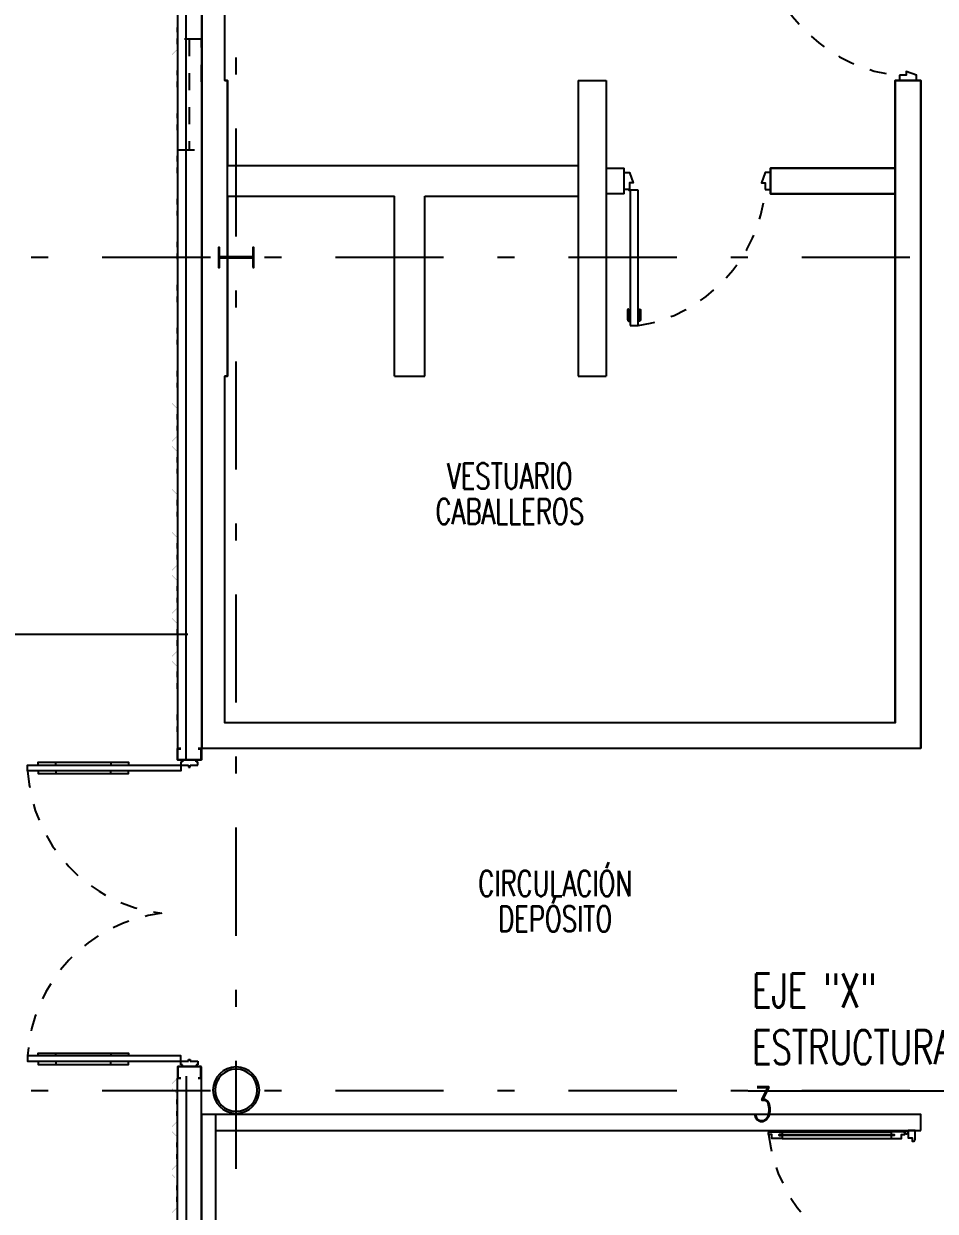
# Model space of a CAD drawing. Header units: millimetres. Extents: x -579 to 213, y -67 to 509.
# Drawn here: x -54.29 to -48.94, y 13.99 to 20.97 of the extents above; entities that cross this region are included whole.
import ezdxf
from ezdxf.enums import TextEntityAlignment as Align
from ezdxf.xclip import XClip

# ---------------------------------------------------------------- set-up
doc = ezdxf.new("R2010")
doc.units = ezdxf.units.MM
doc.header["$LTSCALE"] = 0.1
for name, pattern in [('X REF - ANELO INST bind$0$X REF - ANELO$0$DASHDOT2', [12.7, 6.35, -3.175, 0, -3.175]), ('X REF - ANELO INST bind$0$X REF - ANELO$0$DASHED', [0.75, 0.5, -0.25]), ('X REF - ANELO INST bind$0$X REF - ANELO$0$DASHED2', [0.375, 0.25, -0.125])]:
    doc.linetypes.add(name, pattern=pattern)
for name, color, linetype in [('00 - EJE-DIST -X-  MUROS', 92, 'Continuous'), ('X REF - ANELO INST bind$0$X REF - ANELO EXT$0$A-CORDONES', 8, 'Continuous'), ('X REF - ANELO INST bind$0$X REF - ANELO$0$A-CHAPA TRAPEZOIDAL', 8, 'Continuous'), ('X REF - ANELO INST bind$0$X REF - ANELO$0$A-LADRILLO HUECO 12', 7, 'Continuous'), ('X REF - ANELO INST bind$0$X REF - ANELO$0$A-TABIQUE PRY', 7, 'Continuous'), ('X REF - ANELO INST bind$0$X REF - ANELO$0$C-ALUMINIO', 8, 'Continuous'), ('X REF - ANELO INST bind$0$X REF - ANELO$0$C-MADERA', 8, 'Continuous'), ('X REF - ANELO INST bind$0$X REF - ANELO$0$C-METALICA', 8, 'Continuous'), ('X REF - ANELO INST bind$0$X REF - ANELO$0$MET-COLUMNA METALICA', 7, 'Continuous'), ('X REF - ANELO INST bind$0$X REF - ANELO$0$MET-CORREAS DE CV', 7, 'Continuous'), ('X REF - ANELO INST bind$0$X REF - ANELO$0$MET-EJE CABRIADAS', 8, 'X REF - ANELO INST bind$0$X REF - ANELO$0$DASHDOT2'), ('X REF - ANELO INST bind$0$X REF - ANELO$0$MET-LANA VIDRIO', 8, 'Continuous'), ('X REF - ANELO INST bind$0$X REF - ANELO$0$R-NOMBRE LOCAL', 7, 'Continuous')]:
    doc.layers.add(name, color=color, linetype=linetype)
doc.styles.get("Standard").update_dxf_attribs({"font": 'arial.ttf'})
doc.styles.add('X REF - ANELO INST bind$0$X REF - ANELO$0$VAUX', font='romans.shx', dxfattribs={"width": 0.85})
doc.linetypes.add('X REF - ANELO INST bind$0$X REF - ANELO$0$REFERENCIAL CORTE TRANSVERSAL WM$0$BATTING', pattern='A,0.00254,-2.54,[134,ltypeshp.shx,S=2.54,R=0,X=-2.54,Y=0],-5.08,[134,ltypeshp.shx,S=2.54,R=180,X=2.54,Y=0],-2.54', length=10.16254)

# ---------------------------------------------------------------- blocks, each defined once
blk = doc.blocks.new('X REF - ANELO INST bind$0$X REF - ANELO$0$COL MET 20')
at = {"layer": 'X REF - ANELO INST bind$0$X REF - ANELO$0$MET-COLUMNA METALICA'}
blk.add_hatch(color=256, dxfattribs=at).paths.add_polyline_path([(-0.0971, -0.0036, -0.414214), (-0.0935, 0), (0.0935, 0, -0.414214), (0.0971, -0.0036), (0.0971, -0.0568), (0.1045, -0.0568), (0.1045, 0.0615), (0.0971, 0.0615), (0.0971, 0.0083, -0.414214), (0.0935, 0.0047), (-0.0935, 0.0047, -0.414214), (-0.0971, 0.0083), (-0.0971, 0.0615), (-0.1045, 0.0615), (-0.1045, -0.0568), (-0.0971, -0.0568)])
blk.add_lwpolyline([(-0.0971, -0.0568), (-0.1045, -0.0568), (-0.1045, 0.0615), (-0.0971, 0.0615), (-0.0971, 0.0083, 0.414214), (-0.0935, 0.0047), (0.0935, 0.0047, 0.414214), (0.0971, 0.0083), (0.0971, 0.0615), (0.1045, 0.0615), (0.1045, -0.0568), (0.0971, -0.0568), (0.0971, -0.0036, 0.414214), (0.0935, 0), (-0.0935, 0, 0.414214), (-0.0971, -0.0036)], format="xyb", close=True, dxfattribs=at)
blk = doc.blocks.new('X REF - ANELO INST bind$0$X REF - ANELO$0$CMET REDONDA')
at = {"layer": 'X REF - ANELO INST bind$0$X REF - ANELO$0$MET-COLUMNA METALICA'}
h = blk.add_hatch(color=256, dxfattribs=at)
h.paths.add_polyline_path([(0, 0.1241), (0, 0.1366, -0.414214), (0.1365, 0.0001), (0.124, 0.0001, 0.414214)])
h.paths.add_polyline_path([(0, -0.1364), (0, -0.1239, 0.414214), (0.124, 0.0001), (0.1365, 0.0001, -0.414214)])
h.paths.add_polyline_path([(0, -0.1239), (0, -0.1364, -0.414214), (-0.1365, 0.0001), (-0.124, 0.0001, 0.414214)])
h.paths.add_polyline_path([(0, 0.1366), (0, 0.1241, 0.414214), (-0.124, 0.0001), (-0.1365, 0.0001, -0.414214)])
h = blk.add_hatch(color=256, dxfattribs=at)
h.paths.add_polyline_path([(0, 0.124), (0, 0.1365, -0.414214), (0.1365, 0), (0.124, 0, 0.414214)])
h.paths.add_polyline_path([(0, -0.1365), (0, -0.124, 0.414214), (0.124, 0), (0.1365, 0, -0.414214)])
h.paths.add_polyline_path([(0, -0.124), (0, -0.1365, -0.414214), (-0.1365, 0), (-0.124, 0, 0.414214)])
h.paths.add_polyline_path([(0, 0.1365), (0, 0.124, 0.414214), (-0.124, 0), (-0.1365, 0, -0.414214)])
for centre, radius in [((0, 0.0001), 0.1365), ((0, 0), 0.1365), ((0, 0.0001), 0.124), ((0, 0), 0.124)]:
    blk.add_circle(centre, radius, dxfattribs=at)
blk = doc.blocks.new('X REF - ANELO INST bind$0$X REF - ANELO EXT')
at = {"layer": 'X REF - ANELO INST bind$0$X REF - ANELO EXT$0$A-CORDONES'}
blk.add_lwpolyline([(-53.3284, 17.3824), (-57.0987, 17.3824), (-57.0987, 32.3713), (-53.3284, 32.3713)], dxfattribs=at)
blk = doc.blocks.new('X REF - ANELO INST bind$0$X REF - ANELO$0$N Local')
at = {"layer": 'X REF - ANELO INST bind$0$X REF - ANELO$0$R-NOMBRE LOCAL', "lineweight": 0, "style": 'X REF - ANELO INST bind$0$X REF - ANELO$0$VAUX', "width": 0.85}
for p in [(6337.5718, -934.4549), (6337.5718, -934.7149)]:
    blk.add_attdef('NOMBRE', text='', height=0.1823, dxfattribs=at).set_placement(p, align=Align.CENTER)
blk = doc.blocks.new('X REF - ANELO INST bind$0$X REF - ANELO$0$PSE 180')
at = {"layer": 'X REF - ANELO INST bind$0$X REF - ANELO$0$C-METALICA'}
for p, q in [((-1.7981, 0.09), (-1.7981, 0.1)), ((-1.7881, 0.09), (-1.7981, 0.09)), ((-1.7681, 0.1), (-1.7881, 0.1)), ((-1.7881, 0.1), (-1.7881, 0.09)), ((-1.7681, 0.055), (-1.7681, 0.1)), ((-0.0281, 0.055), (-0.0281, 0.1)), ((-0.0281, 0.1), (-0.0081, 0.1)), ((-0.0081, 0.1), (-0.0081, 0.09)), ((-0.0081, 0.09), (0.0019, 0.09)), ((0.0019, 0.1), (0.0019, 0.09)), ((-1.7981, 0), (-1.7981, 0.01)), ((-1.7981, 0.01), (-1.7881, 0.01)), ((-1.7881, 0.01), (-1.7881, 0)), ((-1.7581, 0.055), (-1.7681, 0.055)), ((-1.7681, 0), (-1.7681, 0.045)), ((-1.7681, 0.045), (-1.7581, 0.045)), ((-1.7581, 0.045), (-1.7581, 0.055)), ((-0.0381, 0.045), (-0.0381, 0.055)), ((-0.0381, 0.055), (-0.0281, 0.055)), ((-0.0281, 0.045), (-0.0381, 0.045)), ((-0.0281, 0), (-0.0281, 0.045)), ((0.0019, 0.01), (-0.0081, 0.01)), ((-0.0081, 0.01), (-0.0081, 0)), ((0.0019, 0), (0.0019, 0.01)), ((-1.7881, 0), (-1.7681, 0)), ((-0.0081, 0), (-0.0281, 0))]:
    blk.add_line(p, q, dxfattribs=at)
for points in [[(-0.0281, 0), (-0.06, 0), (-0.06, -0.9), (-0.0281, -0.9), (-0.0281, 0)], [(-1.7681, 0), (-1.7362, 0), (-1.7362, -0.9), (-1.7681, -0.9), (-1.7681, 0)], [(-1.7709, -0.7341), (-1.7863, -0.7341), (-1.7864, -0.3074), (-1.7709, -0.3074)], [(-1.7362, -0.7341), (-1.7208, -0.7341), (-1.7208, -0.3073), (-1.7362, -0.3073)], [(-0.06, -0.7341), (-0.0754, -0.7341), (-0.0754, -0.3073), (-0.06, -0.3073)], [(-0.0253, -0.7341), (-0.0099, -0.7341), (-0.0099, -0.3074), (-0.0253, -0.3074)], [(-1.7709, -0.8369), (-1.7863, -0.8369), (-1.7863, -0.4102), (-1.7709, -0.4102)], [(-1.7362, -0.8369), (-1.7208, -0.8369), (-1.7208, -0.4101), (-1.7362, -0.4101)], [(-0.06, -0.8369), (-0.0754, -0.8369), (-0.0754, -0.4101), (-0.06, -0.4101)], [(-0.0253, -0.8369), (-0.0099, -0.8369), (-0.0099, -0.4102), (-0.0253, -0.4102)]]:
    blk.add_lwpolyline(points, dxfattribs=at)
at = {"layer": 'X REF - ANELO INST bind$0$X REF - ANELO$0$C-METALICA', "color": 8, "linetype": 'X REF - ANELO INST bind$0$X REF - ANELO$0$DASHED2'}
for centre, radius, start, end in [((-1.7864, -0.006, 0.0037), 0.8945, 273.21853, 353.28447), ((-0.0076, -0.0048, 0.0037), 0.8967, 186.77242, 266.65288)]:
    blk.add_arc(centre, radius, start, end, dxfattribs=at)
blk = doc.blocks.new('X REF - ANELO INST bind$0$X REF - ANELO$0$PA 0.86')
at = {"layer": 'X REF - ANELO INST bind$0$X REF - ANELO$0$C-ALUMINIO', "color": 8}
for p, q in [((-48.7083, 14.4594), (-48.0683, 14.4594)), ((-48.7083, 14.4214), (-48.0683, 14.4214))]:
    blk.add_line(p, q, dxfattribs=at)
at = {"layer": 'X REF - ANELO INST bind$0$X REF - ANELO$0$C-ALUMINIO'}
for points in [[(-48.7683, 14.4444), (-48.7883, 14.4444), (-48.7883, 14.4516, -0.387306), (-48.7812, 14.4594), (-48.7083, 14.4594), (-48.7083, 14.4434), (-48.7258, 14.4434), (-48.7258, 14.4374), (-48.7083, 14.4374), (-48.7083, 14.4214), (-48.7683, 14.4214), (-48.7683, 14.4444), (-48.7883, 14.4444)], [(-48.0083, 14.4444), (-47.9883, 14.4444), (-47.9883, 14.4516, 0.387306), (-47.9954, 14.4594), (-48.0683, 14.4594), (-48.0683, 14.4434), (-48.0507, 14.4434), (-48.0507, 14.4374), (-48.0683, 14.4374), (-48.0683, 14.4214), (-48.0083, 14.4214), (-48.0083, 14.4444), (-47.9883, 14.4444)], [(-47.9678, 14.4669), (-47.9678, 14.4239, 0.502809), (-47.9678, 14.4239), (-47.9678, 14.4239), (-47.9678, 14.4239), (-47.9448, 14.4239), (-47.9448, 14.4042), (-47.9382, 14.4042, 0.418366), (-47.9278, 14.4146), (-47.9278, 14.4669), (-47.9678, 14.4669)]]:
    blk.add_lwpolyline(points, format="xyb", dxfattribs=at)
blk.add_lwpolyline([(-48.7258, 14.4374), (-48.7258, 14.4434), (-48.0507, 14.4434), (-48.0507, 14.4374)], close=True, dxfattribs=at)
at = {"layer": 'X REF - ANELO INST bind$0$X REF - ANELO$0$C-ALUMINIO', "elevation": -0.0157}
blk.add_lwpolyline([(-47.9678, 13.6069), (-47.9678, 13.65, -0.502809), (-47.9678, 13.65), (-47.9678, 13.65), (-47.9678, 13.65), (-47.9448, 13.65), (-47.9448, 13.6697), (-47.9382, 13.6697, -0.418366), (-47.9278, 13.6592), (-47.9278, 13.6069), (-47.9678, 13.6069)], format="xyb", dxfattribs=at)
at = {"layer": 'X REF - ANELO INST bind$0$X REF - ANELO$0$C-ALUMINIO'}
blk.add_circle((-47.9778, 14.4544, 0.0003), 0.00857, dxfattribs=at)
at = {"layer": 'X REF - ANELO INST bind$0$X REF - ANELO$0$C-ALUMINIO', "color": 8, "linetype": 'X REF - ANELO INST bind$0$X REF - ANELO$0$DASHED2'}
blk.add_arc((-47.8945, 14.5466, -0.0159), 0.8996, 186.52448, 265.32882, dxfattribs=at)
blk = doc.blocks.new('X REF - ANELO INST bind$0$X REF - ANELO$0$P MADERA 086')
at = {"layer": 'X REF - ANELO INST bind$0$X REF - ANELO$0$C-MADERA'}
for p, q in [((0.0203, 0.8657, 0.0208), (0.0204, 0.8672, 0.0208)), ((0.0203, 0.8064, 0.0208), (0.0203, 0.8657, 0.0208)), ((0.0204, 0.8672, 0.0208), (0.0208, 0.8687, 0.0208)), ((0.0208, 0.8687, 0.0208), (0.0215, 0.8701, 0.0208)), ((0.0215, 0.8701, 0.0208), (0.0224, 0.8714, 0.0208)), ((0.0224, 0.8714, 0.0208), (0.0235, 0.8725, 0.0208)), ((0.0235, 0.8725, 0.0208), (0.0247, 0.8734, 0.0208)), ((0.0247, 0.8734, 0.0208), (0.0261, 0.8741, 0.0208)), ((0.0261, 0.8741, 0.0208), (0.0277, 0.8745, 0.0208)), ((0.0277, 0.8605, 0.0208), (0.0276, 0.86, 0.0208)), ((0.0276, 0.86, 0.0208), (0.0276, 0.8596, 0.0208)), ((0.0276, 0.8596, 0.0208), (0.0276, 0.8064, 0.0208)), ((0.0277, 0.8745, 0.0208), (0.0292, 0.8746, 0.0208)), ((0.0279, 0.8609, 0.0208), (0.0277, 0.8605, 0.0208)), ((0.0282, 0.8613, 0.0208), (0.0279, 0.8609, 0.0208)), ((0.0285, 0.8616, 0.0208), (0.0282, 0.8613, 0.0208)), ((0.0289, 0.8619, 0.0208), (0.0285, 0.8616, 0.0208)), ((0.0293, 0.8621, 0.0208), (0.0289, 0.8619, 0.0208)), ((0.0292, 0.8746, 0.0208), (0.0319, 0.8746, 0.0208)), ((0.0298, 0.8622, 0.0208), (0.0293, 0.8621, 0.0208)), ((0.0302, 0.8623, 0.0208), (0.0298, 0.8622, 0.0208)), ((0.0319, 0.8623, 0.0208), (0.0302, 0.8623, 0.0208)), ((0.0319, 0.879, 0.0208), (0.0344, 0.879, 0.0208)), ((0.0344, 0.879, 0.0208), (0.0319, 0.879, 0.0208)), ((0.0319, 0.8746, 0.0208), (0.0319, 0.879, 0.0208)), ((0.0319, 0.8623, 0.0208), (0.0319, 0.8746, 0.0208)), ((0.0319, 0.856, 0.0208), (0.0319, 0.8623, 0.0208)), ((0.0344, 0.856, 0.0208), (0.0319, 0.856, 0.0208)), ((0.0344, 0.856, 0.0208), (0.0319, 0.856, 0.0208)), ((0.0344, 0.1032), (0.0344, 0.9, 0.0208)), ((0.0344, 0.9, 0.0208), (0.0815, 0.9, 0.0208)), ((0.0815, 0.9, 0.0208), (0.0815, 0.1032)), ((0.084, 0.879, 0.0208), (0.0815, 0.879, 0.0208)), ((0.0815, 0.879, 0.0208), (0.084, 0.879, 0.0208)), ((0.0815, 0.856, 0.0208), (0.084, 0.856, 0.0208)), ((0.0815, 0.856, 0.0208), (0.084, 0.856, 0.0208)), ((0.084, 0.8746, 0.0208), (0.084, 0.879, 0.0208)), ((0.084, 0.8623, 0.0208), (0.084, 0.8746, 0.0208)), ((0.0867, 0.8746, 0.0208), (0.084, 0.8746, 0.0208)), ((0.084, 0.8623, 0.0208), (0.0856, 0.8623, 0.0208)), ((0.084, 0.856, 0.0208), (0.084, 0.8623, 0.0208)), ((0.0856, 0.8623, 0.0208), (0.0861, 0.8622, 0.0208)), ((0.0861, 0.8622, 0.0208), (0.0865, 0.8621, 0.0208)), ((0.0865, 0.8621, 0.0208), (0.087, 0.8619, 0.0208)), ((0.0882, 0.8745, 0.0208), (0.0867, 0.8746, 0.0208)), ((0.087, 0.8619, 0.0208), (0.0874, 0.8616, 0.0208)), ((0.0874, 0.8616, 0.0208), (0.0877, 0.8613, 0.0208)), ((0.0877, 0.8613, 0.0208), (0.0879, 0.8609, 0.0208)), ((0.0879, 0.8609, 0.0208), (0.0881, 0.8605, 0.0208)), ((0.0881, 0.8605, 0.0208), (0.0883, 0.86, 0.0208)), ((0.0897, 0.8741, 0.0208), (0.0882, 0.8745, 0.0208)), ((0.0883, 0.86, 0.0208), (0.0883, 0.8596, 0.0208)), ((0.0883, 0.8596, 0.0208), (0.0883, 0.8064, 0.0208)), ((0.0912, 0.8734, 0.0208), (0.0897, 0.8741, 0.0208)), ((0.0924, 0.8725, 0.0208), (0.0912, 0.8734, 0.0208)), ((0.0935, 0.8714, 0.0208), (0.0924, 0.8725, 0.0208)), ((0.0944, 0.8701, 0.0208), (0.0935, 0.8714, 0.0208)), ((0.0951, 0.8687, 0.0208), (0.0944, 0.8701, 0.0208)), ((0.0955, 0.8672, 0.0208), (0.0951, 0.8687, 0.0208)), ((0.0956, 0.8657, 0.0208), (0.0955, 0.8672, 0.0208)), ((0.0956, 0.8064, 0.0208), (0.0956, 0.8657, 0.0208)), ((0.0205, 0.8057, 0.0208), (0.0203, 0.8064, 0.0208)), ((0.0209, 0.8051, 0.0208), (0.0205, 0.8057, 0.0208)), ((0.0213, 0.8046, 0.0208), (0.0209, 0.8051, 0.0208)), ((0.0219, 0.8042, 0.0208), (0.0213, 0.8046, 0.0208)), ((0.0226, 0.8039, 0.0208), (0.0219, 0.8042, 0.0208)), ((0.0232, 0.8037, 0.0208), (0.0226, 0.8039, 0.0208)), ((0.0239, 0.8036, 0.0208), (0.0232, 0.8037, 0.0208)), ((0.0246, 0.8037, 0.0208), (0.0239, 0.8036, 0.0208)), ((0.0253, 0.8039, 0.0208), (0.0246, 0.8037, 0.0208)), ((0.0259, 0.8042, 0.0208), (0.0253, 0.8039, 0.0208)), ((0.0265, 0.8046, 0.0208), (0.0259, 0.8042, 0.0208)), ((0.027, 0.8051, 0.0208), (0.0265, 0.8046, 0.0208)), ((0.0273, 0.8057, 0.0208), (0.027, 0.8051, 0.0208)), ((0.0276, 0.8064, 0.0208), (0.0273, 0.8057, 0.0208)), ((0.0883, 0.8064, 0.0208), (0.0885, 0.8057, 0.0208)), ((0.0885, 0.8057, 0.0208), (0.0889, 0.8051, 0.0208)), ((0.0889, 0.8051, 0.0208), (0.0894, 0.8046, 0.0208)), ((0.0894, 0.8046, 0.0208), (0.0899, 0.8042, 0.0208)), ((0.0899, 0.8042, 0.0208), (0.0906, 0.8039, 0.0208)), ((0.0906, 0.8039, 0.0208), (0.0912, 0.8037, 0.0208)), ((0.0912, 0.8037, 0.0208), (0.0919, 0.8036, 0.0208)), ((0.0919, 0.8036, 0.0208), (0.0926, 0.8037, 0.0208)), ((0.0926, 0.8037, 0.0208), (0.0933, 0.8039, 0.0208)), ((0.0933, 0.8039, 0.0208), (0.0939, 0.8042, 0.0208)), ((0.0939, 0.8042, 0.0208), (0.0945, 0.8046, 0.0208)), ((0.0945, 0.8046, 0.0208), (0.095, 0.8051, 0.0208)), ((0.095, 0.8051, 0.0208), (0.0953, 0.8057, 0.0208)), ((0.0953, 0.8057, 0.0208), (0.0956, 0.8064, 0.0208)), ((0.0815, 0.1032), (0.0344, 0.1032))]:
    blk.add_line(p, q, dxfattribs=at)
for points in [[(0.0312, 0.1), (0, 0.1), (0, 0), (0.0312, 0), (0.0537, 0.0612), (0.0312, 0.0612)], [(0.8286, 0.1), (0.8598, 0.1), (0.8598, 0), (0.8286, 0), (0.8061, 0.0612), (0.8286, 0.0612)]]:
    blk.add_lwpolyline(points, close=True, dxfattribs=at)
at = {"layer": 'X REF - ANELO INST bind$0$X REF - ANELO$0$C-MADERA', "color": 8, "linetype": 'X REF - ANELO INST bind$0$X REF - ANELO$0$DASHED2', "extrusion": (0, 0, -1)}
blk.add_ellipse((0.0846, 0.1525, 0.0096), major_axis=(-0.5415, 0.5897), ratio=0.868484, start_param=0.809199, end_param=2.30953, dxfattribs=at)
at = {"layer": 'X REF - ANELO INST bind$0$X REF - ANELO$0$C-MADERA', "extrusion": (0, 0, -1)}
blk.add_ellipse((0.0316, 0.1032), major_axis=(0.00195, 0.00195), ratio=1, start_param=1.570796326794897, end_param=7.853981633974483, dxfattribs=at)
blk = doc.blocks.new('X REF - ANELO INST bind$0$X REF - ANELO')
at = {"layer": 'X REF - ANELO INST bind$0$X REF - ANELO$0$A-CHAPA TRAPEZOIDAL'}
for points in [[(-53.3922, 20.9602, 0.0006, 0.0006, 0), (-53.3922, 20.9569, 0.0006, 0.0006, 0), (-53.3962, 20.9529, 0.0006, 0.0006, 0), (-53.3962, 20.9229, 0.0006, 0.0006, 0), (-53.3922, 20.9189, 0.0006, 0.0006, 0), (-53.3922, 20.8889, 0.0006, 0.0006, 0), (-53.3962, 20.8849, 0.0006, 0.0006, 0), (-53.3962, 20.8549, 0.0006, 0.0006, 0), (-53.3922, 20.8509, 0.0006, 0.0006, 0), (-53.3922, 20.8209, 0.0006, 0.0006, 0), (-53.4205, 20.7926, 0.0006, 0.0006, 0), (-53.4205, 20.7626, 0.0006, 0.0006, 0), (-53.3922, 20.7343, 0.0006, 0.0006, 0), (-53.3922, 20.7043, 0.0006, 0.0006, 0), (-53.3962, 20.7003, 0.0006, 0.0006, 0), (-53.3962, 20.6703, 0.0006, 0.0006, 0), (-53.3922, 20.6663, 0.0006, 0.0006, 0), (-53.3922, 20.6363, 0.0006, 0.0006, 0), (-53.3962, 20.6323, 0.0006, 0.0006, 0), (-53.3962, 20.6023, 0.0006, 0.0006, 0), (-53.3922, 20.5983, 0.0006, 0.0006, 0), (-53.3922, 20.5683, 0.0006, 0.0006, 0), (-53.4205, 20.54, 0.0006, 0.0006, 0), (-53.4205, 20.51, 0.0006, 0.0006, 0), (-53.3922, 20.4817, 0.0006, 0.0006, 0), (-53.3922, 20.4517, 0.0006, 0.0006, 0), (-53.3962, 20.4477, 0.0006, 0.0006, 0), (-53.3962, 20.4177, 0.0006, 0.0006, 0), (-53.3922, 20.4137, 0.0006, 0.0006, 0), (-53.3922, 20.3837, 0.0006, 0.0006, 0), (-53.3962, 20.3797, 0.0006, 0.0006, 0), (-53.3962, 20.3497, 0.0006, 0.0006, 0), (-53.3922, 20.3457, 0.0006, 0.0006, 0), (-53.3922, 20.3157, 0.0006, 0.0006, 0), (-53.4205, 20.2875, 0.0006, 0.0006, 0), (-53.4205, 20.2575, 0.0006, 0.0006, 0), (-53.3922, 20.2292, 0.0006, 0.0006, 0), (-53.3922, 20.1992, 0.0006, 0.0006, 0), (-53.3962, 20.1952, 0.0006, 0.0006, 0), (-53.3962, 20.1652, 0.0006, 0.0006, 0), (-53.3922, 20.1612, 0.0006, 0.0006, 0), (-53.3922, 20.1312, 0.0006, 0.0006, 0), (-53.3962, 20.1272, 0.0006, 0.0006, 0), (-53.3962, 20.0972, 0.0006, 0.0006, 0), (-53.3922, 20.0932, 0.0006, 0.0006, 0), (-53.3922, 20.0632, 0.0006, 0.0006, 0), (-53.4205, 20.0349, 0.0006, 0.0006, 0), (-53.4205, 20.0049, 0.0006, 0.0006, 0), (-53.3922, 19.9766, 0.0006, 0.0006, 0), (-53.3922, 19.9466, 0.0006, 0.0006, 0), (-53.3962, 19.9426, 0.0006, 0.0006, 0), (-53.3962, 19.9126, 0.0006, 0.0006, 0), (-53.3922, 19.9086, 0.0006, 0.0006, 0), (-53.3922, 19.8786, 0.0006, 0.0006, 0), (-53.3962, 19.8746, 0.0006, 0.0006, 0), (-53.3962, 19.8446, 0.0006, 0.0006, 0), (-53.3922, 19.8406, 0.0006, 0.0006, 0), (-53.3922, 19.8106, 0.0006, 0.0006, 0), (-53.4205, 19.7823, 0.0006, 0.0006, 0), (-53.4205, 19.7523, 0.0006, 0.0006, 0), (-53.3922, 19.724, 0, 0, 0)], [(-53.3922, 19.724, 0.0006, 0.0006, 0), (-53.3922, 19.694, 0.0006, 0.0006, 0), (-53.3962, 19.69, 0.0006, 0.0006, 0), (-53.3962, 19.6595, 0.0006, 0.0006, 0), (-53.3922, 19.6555, 0.0006, 0.0006, 0), (-53.3922, 19.6255, 0.0006, 0.0006, 0), (-53.3962, 19.6215, 0.0006, 0.0006, 0), (-53.3962, 19.5915, 0.0006, 0.0006, 0), (-53.3922, 19.5875, 0.0006, 0.0006, 0), (-53.3922, 19.5575, 0.0006, 0.0006, 0), (-53.4205, 19.5292, 0.0006, 0.0006, 0), (-53.4205, 19.4992, 0.0006, 0.0006, 0), (-53.3922, 19.4709, 0.0006, 0.0006, 0), (-53.3922, 19.4409, 0.0006, 0.0006, 0), (-53.3962, 19.4369, 0.0006, 0.0006, 0), (-53.3962, 19.4069, 0.0006, 0.0006, 0), (-53.3922, 19.4029, 0.0006, 0.0006, 0), (-53.3922, 19.3729, 0.0006, 0.0006, 0), (-53.3962, 19.3689, 0.0006, 0.0006, 0), (-53.3962, 19.3389, 0.0006, 0.0006, 0), (-53.3922, 19.3349, 0.0006, 0.0006, 0), (-53.3922, 19.3049, 0.0006, 0.0006, 0), (-53.4205, 19.2766, 0.0006, 0.0006, 0), (-53.4205, 19.2466, 0.0006, 0.0006, 0), (-53.3922, 19.2183, 0.0006, 0.0006, 0), (-53.3922, 19.1883, 0.0006, 0.0006, 0), (-53.3962, 19.1843, 0.0006, 0.0006, 0), (-53.3962, 19.1543, 0.0006, 0.0006, 0), (-53.3922, 19.1503, 0.0006, 0.0006, 0), (-53.3922, 19.1203, 0.0006, 0.0006, 0), (-53.3962, 19.1163, 0.0006, 0.0006, 0), (-53.3962, 19.0863, 0.0006, 0.0006, 0), (-53.3922, 19.0823, 0.0006, 0.0006, 0), (-53.3922, 19.0523, 0.0006, 0.0006, 0), (-53.4205, 19.024, 0.0006, 0.0006, 0), (-53.4205, 18.994, 0.0006, 0.0006, 0), (-53.3922, 18.9658, 0.0006, 0.0006, 0), (-53.3922, 18.9358, 0.0006, 0.0006, 0), (-53.3962, 18.9318, 0.0006, 0.0006, 0), (-53.3962, 18.9018, 0.0006, 0.0006, 0), (-53.3922, 18.8978, 0.0006, 0.0006, 0), (-53.3922, 18.8678, 0.0006, 0.0006, 0), (-53.3962, 18.8638, 0.0006, 0.0006, 0), (-53.3962, 18.8338, 0.0006, 0.0006, 0), (-53.3922, 18.8298, 0.0006, 0.0006, 0), (-53.3922, 18.7998, 0.0006, 0.0006, 0), (-53.4205, 18.7715, 0.0006, 0.0006, 0), (-53.4205, 18.7415, 0.0006, 0.0006, 0), (-53.3922, 18.7132, 0.0006, 0.0006, 0), (-53.3922, 18.6832, 0.0006, 0.0006, 0), (-53.3962, 18.6792, 0.0006, 0.0006, 0), (-53.3962, 18.6492, 0.0006, 0.0006, 0), (-53.3922, 18.6452, 0.0006, 0.0006, 0), (-53.3922, 18.6152, 0.0006, 0.0006, 0), (-53.3962, 18.6112, 0.0006, 0.0006, 0), (-53.3962, 18.5812, 0.0006, 0.0006, 0), (-53.3922, 18.5772, 0.0006, 0.0006, 0), (-53.3922, 18.5472, 0.0006, 0.0006, 0), (-53.4205, 18.5189, 0.0006, 0.0006, 0), (-53.4205, 18.4889, 0.0006, 0.0006, 0), (-53.3922, 18.4606, 0.0006, 0.0006, 0), (-53.3922, 18.4306, 0.0006, 0.0006, 0), (-53.3962, 18.4266, 0.0006, 0.0006, 0), (-53.3962, 18.3966, 0.0006, 0.0006, 0), (-53.3922, 18.3926, 0.0006, 0.0006, 0), (-53.3922, 18.3866, 0.0006, 0.0006, 0)], [(-53.3922, 18.4606, 0.0006, 0.0006, 0), (-53.3922, 18.4306, 0.0006, 0.0006, 0), (-53.3962, 18.4266, 0.0006, 0.0006, 0), (-53.3962, 18.396, 0.0006, 0.0006, 0), (-53.3922, 18.392, 0.0006, 0.0006, 0), (-53.3922, 18.362, 0.0006, 0.0006, 0), (-53.3962, 18.358, 0.0006, 0.0006, 0), (-53.3962, 18.328, 0.0006, 0.0006, 0), (-53.3922, 18.324, 0.0006, 0.0006, 0), (-53.3922, 18.294, 0.0006, 0.0006, 0), (-53.4205, 18.2658, 0.0006, 0.0006, 0), (-53.4205, 18.2358, 0.0006, 0.0006, 0), (-53.3922, 18.2075, 0.0006, 0.0006, 0), (-53.3922, 18.1775, 0.0006, 0.0006, 0), (-53.3962, 18.1735, 0.0006, 0.0006, 0), (-53.3962, 18.1435, 0.0006, 0.0006, 0), (-53.3922, 18.1395, 0.0006, 0.0006, 0), (-53.3922, 18.1095, 0.0006, 0.0006, 0), (-53.3962, 18.1055, 0.0006, 0.0006, 0), (-53.3962, 18.0755, 0.0006, 0.0006, 0), (-53.3922, 18.0715, 0.0006, 0.0006, 0), (-53.3922, 18.0415, 0.0006, 0.0006, 0), (-53.4205, 18.0132, 0.0006, 0.0006, 0), (-53.4205, 17.9832, 0.0006, 0.0006, 0), (-53.3922, 17.9549, 0.0006, 0.0006, 0), (-53.3922, 17.9249, 0.0006, 0.0006, 0), (-53.3962, 17.9209, 0.0006, 0.0006, 0), (-53.3962, 17.8909, 0.0006, 0.0006, 0), (-53.3922, 17.8869, 0.0006, 0.0006, 0), (-53.3922, 17.8569, 0.0006, 0.0006, 0), (-53.3962, 17.8529, 0.0006, 0.0006, 0), (-53.3962, 17.8229, 0.0006, 0.0006, 0), (-53.3922, 17.8189, 0.0006, 0.0006, 0), (-53.3922, 17.7889, 0.0006, 0.0006, 0), (-53.4205, 17.7606, 0.0006, 0.0006, 0), (-53.4205, 17.7306, 0.0006, 0.0006, 0), (-53.3922, 17.7023, 0.0006, 0.0006, 0), (-53.3922, 17.6723, 0.0006, 0.0006, 0), (-53.3962, 17.6683, 0.0006, 0.0006, 0), (-53.3962, 17.6383, 0.0006, 0.0006, 0), (-53.3922, 17.6343, 0.0006, 0.0006, 0), (-53.3922, 17.6043, 0.0006, 0.0006, 0), (-53.3962, 17.6003, 0.0006, 0.0006, 0), (-53.3962, 17.5703, 0.0006, 0.0006, 0), (-53.3922, 17.5663, 0.0006, 0.0006, 0), (-53.3922, 17.5363, 0.0006, 0.0006, 0), (-53.4205, 17.5081, 0.0006, 0.0006, 0), (-53.4205, 17.4781, 0.0006, 0.0006, 0), (-53.3922, 17.4498, 0.0006, 0.0006, 0), (-53.3922, 17.4198, 0.0006, 0.0006, 0), (-53.3962, 17.4158, 0.0006, 0.0006, 0), (-53.3962, 17.3858, 0.0006, 0.0006, 0), (-53.3922, 17.3818, 0.0006, 0.0006, 0), (-53.3922, 17.3518, 0.0006, 0.0006, 0), (-53.3962, 17.3478, 0.0006, 0.0006, 0), (-53.3962, 17.3178, 0.0006, 0.0006, 0), (-53.3922, 17.3138, 0.0006, 0.0006, 0), (-53.3922, 17.2838, 0.0006, 0.0006, 0), (-53.4205, 17.2555, 0.0006, 0.0006, 0), (-53.4205, 17.2255, 0.0006, 0.0006, 0), (-53.3922, 17.1972, 0.0006, 0.0006, 0), (-53.3922, 17.1672, 0.0006, 0.0006, 0), (-53.3962, 17.1632, 0.0006, 0.0006, 0), (-53.3962, 17.1332, 0.0006, 0.0006, 0), (-53.3922, 17.1292, 0.0006, 0.0006, 0), (-53.3922, 17.1232, 0.0006, 0.0006, 0)], [(-53.3962, 17.4076, 0.0006, 0.0006, 0), (-53.3962, 17.3863, 0.0006, 0.0006, 0), (-53.3922, 17.3823, 0.0006, 0.0006, 0), (-53.3922, 17.3523, 0.0006, 0.0006, 0), (-53.3962, 17.3483, 0.0006, 0.0006, 0), (-53.3962, 17.3183, 0.0006, 0.0006, 0), (-53.3922, 17.3143, 0.0006, 0.0006, 0), (-53.3922, 17.2843, 0.0006, 0.0006, 0), (-53.4205, 17.2561, 0.0006, 0.0006, 0), (-53.4205, 17.2261, 0.0006, 0.0006, 0), (-53.3922, 17.1978, 0.0006, 0.0006, 0), (-53.3922, 17.1678, 0.0006, 0.0006, 0), (-53.3962, 17.1638, 0.0006, 0.0006, 0), (-53.3962, 17.1338, 0.0006, 0.0006, 0), (-53.3922, 17.1298, 0.0006, 0.0006, 0), (-53.3922, 17.0998, 0.0006, 0.0006, 0), (-53.3962, 17.0958, 0.0006, 0.0006, 0), (-53.3962, 17.0658, 0.0006, 0.0006, 0), (-53.3922, 17.0618, 0.0006, 0.0006, 0), (-53.3922, 17.0318, 0.0006, 0.0006, 0), (-53.4205, 17.0035, 0.0006, 0.0006, 0), (-53.4205, 16.9735, 0.0006, 0.0006, 0), (-53.3922, 16.9452, 0.0006, 0.0006, 0), (-53.3922, 16.9152, 0.0006, 0.0006, 0), (-53.3962, 16.9112, 0.0006, 0.0006, 0), (-53.3962, 16.8812, 0.0006, 0.0006, 0), (-53.3922, 16.8772, 0.0006, 0.0006, 0), (-53.3922, 16.8472, 0.0006, 0.0006, 0), (-53.3962, 16.8432, 0.0006, 0.0006, 0), (-53.3962, 16.8132, 0.0006, 0.0006, 0), (-53.3922, 16.8092, 0.0006, 0.0006, 0), (-53.3922, 16.7792, 0.0006, 0.0006, 0), (-53.4205, 16.7509, 0.0006, 0.0006, 0), (-53.4205, 16.7209, 0.0006, 0.0006, 0), (-53.3922, 16.6926, 0, 0, 0)], [(-53.4033, 14.1906, 0.0006, 0.0006, 0), (-53.4205, 14.2078, 0.0006, 0.0006, 0), (-53.4205, 14.2378, 0.0006, 0.0006, 0), (-53.3922, 14.2661, 0.0006, 0.0006, 0), (-53.3922, 14.2961, 0.0006, 0.0006, 0), (-53.3962, 14.3001, 0.0006, 0.0006, 0), (-53.3962, 14.3301, 0.0006, 0.0006, 0), (-53.3922, 14.3341, 0.0006, 0.0006, 0), (-53.3922, 14.3641, 0.0006, 0.0006, 0), (-53.3962, 14.3681, 0.0006, 0.0006, 0), (-53.3962, 14.3981, 0.0006, 0.0006, 0), (-53.3922, 14.4021, 0.0006, 0.0006, 0), (-53.3922, 14.4321, 0.0006, 0.0006, 0), (-53.4205, 14.4604, 0.0006, 0.0006, 0), (-53.4205, 14.4904, 0.0006, 0.0006, 0), (-53.3922, 14.5187, 0.0006, 0.0006, 0), (-53.3922, 14.5487, 0.0006, 0.0006, 0), (-53.3962, 14.5527, 0.0006, 0.0006, 0), (-53.3962, 14.5827, 0.0006, 0.0006, 0), (-53.3922, 14.5867, 0.0006, 0.0006, 0), (-53.3922, 14.6167, 0.0006, 0.0006, 0), (-53.3962, 14.6207, 0.0006, 0.0006, 0), (-53.3962, 14.6507, 0.0006, 0.0006, 0), (-53.3922, 14.6547, 0.0006, 0.0006, 0), (-53.3922, 14.6847, 0.0006, 0.0006, 0), (-53.4205, 14.713, 0.0006, 0.0006, 0), (-53.4205, 14.743, 0.0006, 0.0006, 0), (-53.3922, 14.7713, 0, 0, 0)], [(-53.4205, 13.9853, 0.0006, 0.0006, 0), (-53.3922, 14.0136, 0.0006, 0.0006, 0), (-53.3922, 14.0436, 0.0006, 0.0006, 0), (-53.3962, 14.0476, 0.0006, 0.0006, 0), (-53.3962, 14.0776, 0.0006, 0.0006, 0), (-53.3922, 14.0816, 0.0006, 0.0006, 0), (-53.3922, 14.1116, 0.0006, 0.0006, 0), (-53.3962, 14.1156, 0.0006, 0.0006, 0), (-53.3962, 14.1456, 0.0006, 0.0006, 0), (-53.3922, 14.1496, 0.0006, 0.0006, 0), (-53.3922, 14.1762, 0.0006, 0.0006, 0)]]:
    blk.add_lwpolyline(points, format="xyseb", dxfattribs=at)
at = {"layer": 'X REF - ANELO INST bind$0$X REF - ANELO$0$A-LADRILLO HUECO 12'}
for p, q in [((-51.0347, 20.6393), (-50.8697, 20.6393)), ((-51.0347, 20.6393), (-51.0347, 18.9011)), ((-50.8697, 20.6393), (-50.8697, 18.9011)), ((-53.095, 20.1393), (-51.0347, 20.1393)), ((-50.8697, 20.1243), (-50.7648, 20.1243)), ((-50.7648, 19.9743), (-50.7648, 20.1243)), ((-50.7648, 19.9743), (-50.8697, 19.9743)), ((-53.095, 19.9593), (-52.1147, 19.9593)), ((-52.1147, 18.9011), (-52.1147, 19.9593)), ((-51.9347, 19.9593), (-51.0347, 19.9593)), ((-51.9347, 18.9011), (-51.9347, 19.9593)), ((-52.1147, 18.9011), (-51.9347, 18.9011)), ((-51.0347, 18.9011), (-50.8697, 18.9011))]:
    blk.add_line(p, q, dxfattribs=at)
for points in [[(-53.245, 31.2287), (-53.245, 16.7146), (-49.0215, 16.7146)], [(-53.11, 20.6443), (-53.11, 22.2839)], [(-53.11, 20.6393), (-53.095, 20.6393), (-53.095, 20.1393)], [(-49.1715, 16.8646), (-49.1715, 20.6393), (-49.0215, 20.6393), (-49.0215, 16.7146)], [(-53.095, 19.9593), (-53.095, 18.9011), (-53.11, 18.9011)], [(-49.1715, 16.8646), (-53.11, 16.8646), (-53.11, 18.9011)]]:
    blk.add_lwpolyline(points, dxfattribs=at)
for points in [[(-49.0215, 20.6393), (-49.1715, 20.6393), (-49.1715, 20.1243), (-49.9048, 20.1243), (-49.9048, 19.9743), (-49.1715, 19.9743), (-49.1715, 16.8646), (-53.11, 16.8646), (-53.11, 18.9011), (-53.095, 18.9011), (-53.095, 20.6393), (-53.11, 20.6393), (-53.11, 22.2714), (-53.095, 22.2714), (-53.095, 24.4131), (-53.11, 24.4131), (-53.11, 26.1937), (-53.095, 26.1937), (-53.095, 27.9319), (-53.11, 27.9319), (-53.11, 31.2287), (-53.245, 31.2287), (-53.245, 16.7146), (-49.0215, 16.7146)], [(-49.9048, 20.1243), (-49.1715, 20.1243), (-49.1715, 19.9743), (-49.9048, 19.9743)]]:
    blk.add_lwpolyline(points, close=True, dxfattribs=at)
at = {"layer": 'X REF - ANELO INST bind$0$X REF - ANELO$0$A-TABIQUE PRY', "ltscale": 5}
for p, q in [((-53.165, 14.5609), (-53.245, 14.5609)), ((-53.165, 14.4669), (-49.0258, 14.4669))]:
    blk.add_line(p, q, dxfattribs=at)
blk.add_lwpolyline([(-53.165, 14.5609), (-53.165, 4.5849), (-53.245, 4.5849), (-53.245, 14.5609)], dxfattribs=at)
blk.add_lwpolyline([(-49.0214, 14.4669), (-49.0214, 14.5609), (-53.165, 14.5609), (-53.165, 14.4669)], close=True, dxfattribs=at)
at = {"layer": 'X REF - ANELO INST bind$0$X REF - ANELO$0$C-METALICA', "linetype": 'X REF - ANELO INST bind$0$X REF - ANELO$0$DASHED'}
blk.add_line((-53.3191, 20.883), (-53.3191, 20.233), dxfattribs=at)
blk.add_lwpolyline([(-53.2484, 20.883), (-53.3884, 20.883), (-53.3884, 20.233), (-53.245, 20.233)], close=True, dxfattribs=at)
at = {"layer": 'X REF - ANELO INST bind$0$X REF - ANELO$0$MET-COLUMNA METALICA'}
for points in [[(-53.2677, 16.7143), (-53.2514, 16.7143, -0.414214), (-53.2484, 16.7113), (-53.2484, 16.6473, -0.414214), (-53.2514, 16.6443), (-53.3854, 16.6443, -0.414214), (-53.3884, 16.6473), (-53.3884, 16.7113, -0.414214), (-53.3854, 16.7143), (-53.3682, 16.7143)], [(-53.2677, 16.7118), (-53.2514, 16.7118, -0.414214), (-53.2509, 16.7113), (-53.2509, 16.6473, -0.414214), (-53.2514, 16.6468), (-53.3854, 16.6468, -0.414214), (-53.3859, 16.6473), (-53.3859, 16.7113, -0.414214), (-53.3854, 16.7118), (-53.3682, 16.7118)], [(-53.2677, 14.7743), (-53.2514, 14.7743, 0.414214), (-53.2484, 14.7773), (-53.2484, 14.8413, 0.414214), (-53.2514, 14.8443), (-53.3854, 14.8443, 0.414214), (-53.3884, 14.8413), (-53.3884, 14.7773, 0.414214), (-53.3854, 14.7743), (-53.3682, 14.7743)], [(-53.2677, 14.7768), (-53.2514, 14.7768, 0.414214), (-53.2509, 14.7773), (-53.2509, 14.8413, 0.414214), (-53.2514, 14.8418), (-53.3854, 14.8418, 0.414214), (-53.3859, 14.8413), (-53.3859, 14.7773, 0.414214), (-53.3854, 14.7768), (-53.3682, 14.7768)]]:
    blk.add_lwpolyline(points, format="xyb", dxfattribs=at)
at = {"layer": 'X REF - ANELO INST bind$0$X REF - ANELO$0$MET-CORREAS DE CV'}
for p, q in [((-53.3884, 31.1617), (-53.3884, 16.7113)), ((-53.2484, 31.1618), (-53.2484, 16.6468)), ((-53.3884, 10.127), (-53.3884, 14.7745)), ((-53.2484, 10.127), (-53.2484, 14.7743))]:
    blk.add_line(p, q, dxfattribs=at)
at = {"layer": 'X REF - ANELO INST bind$0$X REF - ANELO$0$MET-EJE CABRIADAS'}
for p, q in [((-53.0439, -0.8271, -0.0011), (-53.0439, 42.1137, -0.0011)), ((-53.0439, -0.8271, -0.0011), (-53.0439, 42.1137, -0.0011)), ((1.6043, 19.5999), (-54.2799, 19.5999)), ((1.6043, 14.6999), (-54.2799, 14.6999))]:
    blk.add_line(p, q, dxfattribs=at)
at = {"layer": 'X REF - ANELO INST bind$0$X REF - ANELO$0$MET-LANA VIDRIO', "linetype": 'X REF - ANELO INST bind$0$X REF - ANELO$0$REFERENCIAL CORTE TRANSVERSAL WM$0$BATTING', "ltscale": 0.025}
for points in [[(-53.3383, 16.6468), (-53.3383, 31.2288)], [(-53.3384, 14.7867), (-53.3384, 14.1989)], [(-53.3384, 14.1989), (-53.3384, -0.3377)]]:
    blk.add_lwpolyline(points, dxfattribs=at)
blk.add_blockref('X REF - ANELO INST bind$0$X REF - ANELO EXT', (0, 0))
ref = blk.add_blockref('X REF - ANELO INST bind$0$X REF - ANELO$0$N Local', (5018.6207, 765.8035, -0.0066), dxfattribs=dict(xscale=-0.7999999999999545, yscale=0.8000000000000114, zscale=0.8))
ref.add_attrib('NOMBRE', 'VESTUARIO', dxfattribs={"layer": 'X REF - ANELO INST bind$0$X REF - ANELO$0$R-NOMBRE LOCAL', "lineweight": 0, "height": 0.15, "style": 'X REF - ANELO INST bind$0$X REF - ANELO$0$VAUX', "width": 0.7}).set_placement((-51.4367, 18.2396, -0.0066), align=Align.CENTER)
ref.add_attrib('NOMBRE', 'CABALLEROS', dxfattribs={"layer": 'X REF - ANELO INST bind$0$X REF - ANELO$0$R-NOMBRE LOCAL', "lineweight": 0, "height": 0.15, "style": 'X REF - ANELO INST bind$0$X REF - ANELO$0$VAUX', "width": 0.7}).set_placement((-51.4367, 18.0317, -0.0066), align=Align.CENTER)
ref = blk.add_blockref('X REF - ANELO INST bind$0$X REF - ANELO$0$N Local', (5018.8878, 763.4088, -0.0066), dxfattribs=dict(xscale=-0.7999999999999545, yscale=0.8000000000000114, zscale=0.8))
ref.add_attrib('NOMBRE', 'CIRCULACIÓN', dxfattribs={"layer": 'X REF - ANELO INST bind$0$X REF - ANELO$0$R-NOMBRE LOCAL', "lineweight": 0, "height": 0.15, "style": 'X REF - ANELO INST bind$0$X REF - ANELO$0$VAUX', "width": 0.7}).set_placement((-51.1696, 15.8449, -0.0066), align=Align.CENTER)
ref.add_attrib('NOMBRE', 'DEPÓSITO', dxfattribs={"layer": 'X REF - ANELO INST bind$0$X REF - ANELO$0$R-NOMBRE LOCAL', "lineweight": 0, "height": 0.15, "style": 'X REF - ANELO INST bind$0$X REF - ANELO$0$VAUX', "width": 0.7}).set_placement((-51.1696, 15.6369, -0.0066), align=Align.CENTER)
at = {"layer": 'X REF - ANELO INST bind$0$X REF - ANELO$0$C-ALUMINIO'}
blk.add_blockref('X REF - ANELO INST bind$0$X REF - ANELO$0$PA 0.86', (-1.1278, 0), dxfattribs=at)
at = {"layer": 'X REF - ANELO INST bind$0$X REF - ANELO$0$C-MADERA', "xscale": -1}
for p, rotation in [((-49.0465, 21.499), 90), ((-50.7646, 20.0993), 180)]:
    blk.add_blockref('X REF - ANELO INST bind$0$X REF - ANELO$0$P MADERA 086', p, dxfattribs=dict(at, rotation=rotation))
at = {"layer": 'X REF - ANELO INST bind$0$X REF - ANELO$0$C-METALICA', "rotation": 270}
blk.add_blockref('X REF - ANELO INST bind$0$X REF - ANELO$0$PSE 180', (-53.3698, 14.8462), dxfattribs=at)
at = {"layer": 'X REF - ANELO INST bind$0$X REF - ANELO$0$MET-COLUMNA METALICA', "xscale": -1}
for name, p in [('X REF - ANELO INST bind$0$X REF - ANELO$0$COL MET 20', (-53.0439, 19.5977, -0.0011)), ('X REF - ANELO INST bind$0$X REF - ANELO$0$CMET REDONDA', (-53.0439, 14.7045, -0.0011))]:
    blk.add_blockref(name, p, dxfattribs=at)
blk = doc.blocks.new('X REF - ANELO INST bind')
ref = blk.add_blockref('X REF - ANELO INST bind$0$X REF - ANELO', (0, 0))
XClip(ref).set_block_clipping_path([(-76.9680737415, -24.7711317477), (92.9860355418, 61.1669630168)])

msp = doc.modelspace()

# ---------------------------------------------------------------- linework, layer by layer
at = {"layer": '00 - EJE-DIST -X-  MUROS', "const_width": 0.01, "elevation": 0}
msp.add_lwpolyline([(-50.0373, 14.6999), (-24.2415, 14.6999)], dxfattribs=at)

# ---------------------------------------------------------------- block references
msp.add_blockref('X REF - ANELO INST bind', (0, 0))

# ---------------------------------------------------------------- texts
at = {"insert": (-50.0133, 15.39, -0.0272), "char_height": 0.2, "attachment_point": 1}
msp.add_mtext_dynamic_manual_height_columns('{\\Fromans|c0;\\W0.7;\\C2;EJE "X" \\PESTRUCTURA METÁLICA\\P3}', width=3.61802, gutter_width=12.5, heights=[0], dxfattribs=at)

doc.saveas('drawing.dxf')
